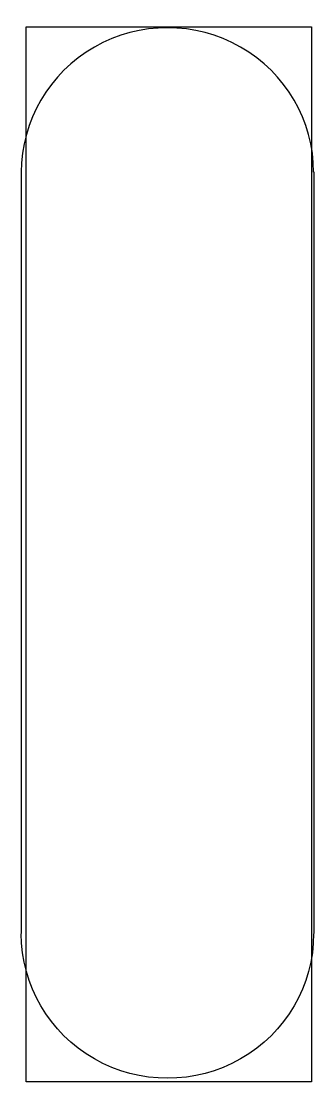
# Model space of a CAD drawing. Extents: x 23.9 to 47.9, y 175.2 to 262.2.
import ezdxf

# ---------------------------------------------------------------- set-up
doc = ezdxf.new("R2010")
doc.units = 0
doc.layers.add('layer_bg', color=7, linetype='CONTINUOUS')
doc.layers.add('layer_outline', color=7, linetype='CONTINUOUS')

msp = doc.modelspace()

# ---------------------------------------------------------------- linework, layer by layer
at = {"layer": 'layer_bg', "color": 7}
msp.add_lwpolyline([(24.338215, 261.791147), (47.661785, 261.791147), (47.661785, 175.467579), (24.338215, 175.467579), (24.338215, 261.791147)], close=True, dxfattribs=at)
at = {"layer": 'layer_outline', "color": 7}
for points in [[(23.946186, 249.86439), (23.946276, 187.593183), (23.946276, 187.593183)], [(47.852025, 187.601319), (47.852025, 187.601319)]]:
    msp.add_lwpolyline(points, dxfattribs=at)
for points in [[(41.872219, 260.125787), (38.174955, 262.239125), (33.619737, 262.239125), (29.922473, 260.125787)], [(29.922473, 260.125787), (26.225209, 258.012449), (23.9476, 254.10684), (23.947599, 249.880164)], [(47.847092, 249.880164), (47.847091, 254.10684), (45.569483, 258.012449), (41.872219, 260.125787)], [(47.851179, 249.909938), (47.852025, 187.601319), (47.852025, 187.601319), (47.852025, 187.601319)], [(29.922473, 177.341701), (26.225209, 179.455039), (23.9476, 183.360648), (23.947599, 187.587324)], [(47.847092, 187.587324), (47.847092, 183.360647), (45.569484, 179.455036), (41.872219, 177.341698)], [(41.872219, 177.341698), (38.174954, 175.22836), (33.619737, 175.228362), (29.922473, 177.341701)]]:
    msp.add_open_spline(points, degree=3, dxfattribs=at)

doc.saveas('drawing.dxf')
